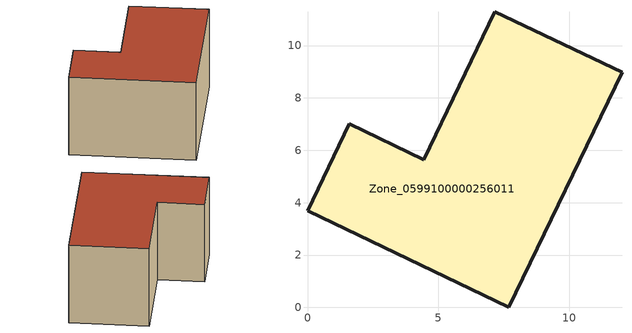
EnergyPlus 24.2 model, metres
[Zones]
Zone_0599100000256011
 floor ground (C_G): 7.68,0 0,3.69 1.6,7.01 4.44,5.63 7.15,11.3 12.01,8.99 z4.2
 wall outside (C_F): 0,3.69 7.68,0 12.01,8.99 7.15,11.3 4.44,5.63 1.6,7.01 0,3.69 z4.2:10.1
 roof outside (C_R): 7.15,11.3 4.44,5.63 1.6,7.01 0,3.69 7.68,0 12.01,8.99 z10.1
[BUILDING]
Pand.0599100000256011: North Axis=0; Terrain=City; Loads Convergence Tolerance Value=0.04; Temperature Convergence Tolerance Value=0.4; Solar Distribution=FullExterior; Maximum Number of Warmup Days=25; Minimum Number of Warmup Days=1
[Site:Location]
Rotterdam.The.Hague.AP_ZH_NLD Design_Conditions: Latitude=51.96; Longitude=4.45; Time Zone=1; Elevation=-4.5
[SITE:GROUNDTEMPERATURE:BUILDINGSURFACE]
18, 18, 18, 18, 18, 18, 18, 18, 18, 18, 18, 18
[MATERIAL] Thermal Absorptance=0.9; Solar Absorptance=0.7; Visible Absorptance=0.7
Name | Roughness | Thickness | Conductivity | Density | Specific Heat
G.TC.1975-1991 | MediumSmooth | 0.15 | 0.288461 | 540 | 1210
F.TC.1975-1991 | Rough | 0.3 | 0.230769 | 1920 | 840
R.TC.1975-1991 | MediumRough | 0.2 | 0.153846 | 1500 | 1000
[CONSTRUCTION]
C_G: G.TC.1975-1991
C_F: F.TC.1975-1991
C_R: R.TC.1975-1991
[ZONE]
Zone_0599100000256011: Type=1; Multiplier=1; Ceiling Height=Autocalculate; Volume=Autocalculate; Floor Area=autocalculate; Part of Total Floor Area=Yes
[ZONEINFILTRATION:DESIGNFLOWRATE]
Infil_Zone_0599100000256011: Zone or ZoneList or Space or SpaceList=Zone_0599100000256011; Schedule=AlwaysOn; Design Flow Rate Calculation Method=Flow/Area; Flow Rate per Floor Area=0.003; Constant Term Coefficient=1; Temperature Term Coefficient=0; Velocity Term Coefficient=0; Velocity Squared Term Coefficient=0
[HVACTEMPLATE:ZONE:IDEALLOADSAIRSYSTEM]
Zone_0599100000256011: Maximum Heating Supply Air Temperature=50; Minimum Cooling Supply Air Temperature=13; Maximum Heating Supply Air Humidity Ratio=0.0156; Minimum Cooling Supply Air Humidity Ratio=0.0077; Heating Limit=NoLimit; Cooling Limit=NoLimit; Dehumidification Control Type=ConstantSensibleHeatRatio; Cooling Sensible Heat Ratio=0.7; Dehumidification Setpoint=60; Humidification Control Type=None; Humidification Setpoint=30; Outdoor Air Method=None; Outdoor Air Flow Rate per Person=0.00944; Outdoor Air Flow Rate per Zone Floor Area=0; Outdoor Air Flow Rate per Zone=0; Demand Controlled Ventilation Type=None; Outdoor Air Economizer Type=NoEconomizer; Heat Recovery Type=None; Sensible Heat Recovery Effectiveness=0.7; Latent Heat Recovery Effectiveness=0.65
[ZONECONTROL:THERMOSTAT]
ThermostatControl_Zone_0599100000256011: Zone or ZoneList=Zone_0599100000256011; Control Type Schedule=DualSetpointControlType; Control 1=Thermostat_Zone_0599100000256011; Temperature Difference Between Cutout And Setpoint=0
[THERMOSTATSETPOINT:DUALSETPOINT]
Thermostat_Zone_0599100000256011: Heating Setpoint Temperature Schedule=HeatingSetpoint_Zone_0599100000256011; Cooling Setpoint Temperature Schedule=CoolingSetpoint_Zone_0599100000256011
[SCHEDULE:COMPACT]
HeatingSetpoint_Zone_0599100000256011: Through: 12/31, For: AllDays, Until: 24:00, 21
CoolingSetpoint_Zone_0599100000256011: Through: 12/31, For: AllDays, Until: 24:00, 24
DualSetpointControlType: Through: 12/31, For: AllDays, Until: 24:00, 4
AlwaysOn: Through: 12/31, For: AllDays, Until: 24:00, 1
